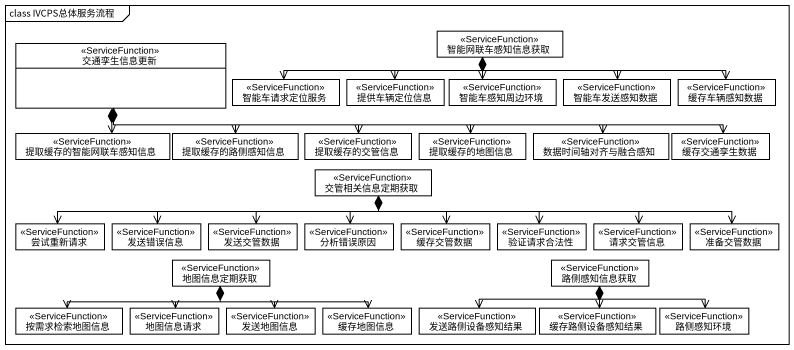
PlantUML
@startuml
mainframe class IVCPS总体服务流程
hide circle
hide empty members
class 交通孪生信息更新 <<ServiceFunction>>
class 智能网联车感知信息获取 <<ServiceFunction>>
class 智能车请求定位服务 <<ServiceFunction>>
class 提供车辆定位信息 <<ServiceFunction>>
class 智能车感知周边环境 <<ServiceFunction>>
class 智能车发送感知数据 <<ServiceFunction>>
class 缓存车辆感知数据 <<ServiceFunction>>
class 提取缓存的智能网联车感知信息 <<ServiceFunction>>
class 提取缓存的路侧感知信息 <<ServiceFunction>>
class 提取缓存的交管信息 <<ServiceFunction>>
class 提取缓存的地图信息 <<ServiceFunction>>
class 数据时间轴对齐与融合感知 <<ServiceFunction>>
class 缓存交通孪生数据 <<ServiceFunction>>
class 交管相关信息定期获取 <<ServiceFunction>>
class 尝试重新请求 <<ServiceFunction>>
class 发送错误信息 <<ServiceFunction>>
class 发送交管数据 <<ServiceFunction>>
class 分析错误原因 <<ServiceFunction>>
class 缓存交管数据 <<ServiceFunction>>
class 验证请求合法性 <<ServiceFunction>>
class 请求交管信息 <<ServiceFunction>>
class 准备交管数据 <<ServiceFunction>>
class 地图信息定期获取 <<ServiceFunction>>
class 路侧感知信息获取 <<ServiceFunction>>
class 按需求检索地图信息 <<ServiceFunction>>
class 地图信息请求 <<ServiceFunction>>
class 发送地图信息 <<ServiceFunction>>
class 缓存地图信息 <<ServiceFunction>>
class 发送路侧设备感知结果 <<ServiceFunction>>
class 缓存路侧设备感知结果 <<ServiceFunction>>
class 路侧感知环境 <<ServiceFunction>>
交通孪生信息更新 *--> 提取缓存的智能网联车感知信息
交通孪生信息更新 *--> 提取缓存的路侧感知信息
交通孪生信息更新 *-right-> 提取缓存的交管信息
交通孪生信息更新 *-right-> 提取缓存的地图信息
交通孪生信息更新 *-right-> 数据时间轴对齐与融合感知
交通孪生信息更新 *-right-> 缓存交通孪生数据
智能网联车感知信息获取 *-left-> 智能车请求定位服务
智能网联车感知信息获取 *-left-> 提供车辆定位信息
智能网联车感知信息获取 *--> 智能车感知周边环境
智能网联车感知信息获取 *-right-> 智能车发送感知数据
智能网联车感知信息获取 *-right-> 缓存车辆感知数据
交管相关信息定期获取 *-left-> 尝试重新请求
交管相关信息定期获取 *-left-> 发送错误信息
交管相关信息定期获取 *-left-> 发送交管数据
交管相关信息定期获取 *--> 分析错误原因
交管相关信息定期获取 *--> 缓存交管数据
交管相关信息定期获取 *-right-> 验证请求合法性
交管相关信息定期获取 *-right-> 请求交管信息
交管相关信息定期获取 *-right-> 准备交管数据
地图信息定期获取 *-left-> 按需求检索地图信息
地图信息定期获取 *--> 地图信息请求
地图信息定期获取 *--> 发送地图信息
地图信息定期获取 *-right-> 缓存地图信息
路侧感知信息获取 *-left-> 发送路侧设备感知结果
路侧感知信息获取 *--> 缓存路侧设备感知结果
路侧感知信息获取 *-right-> 路侧感知环境
@enduml
